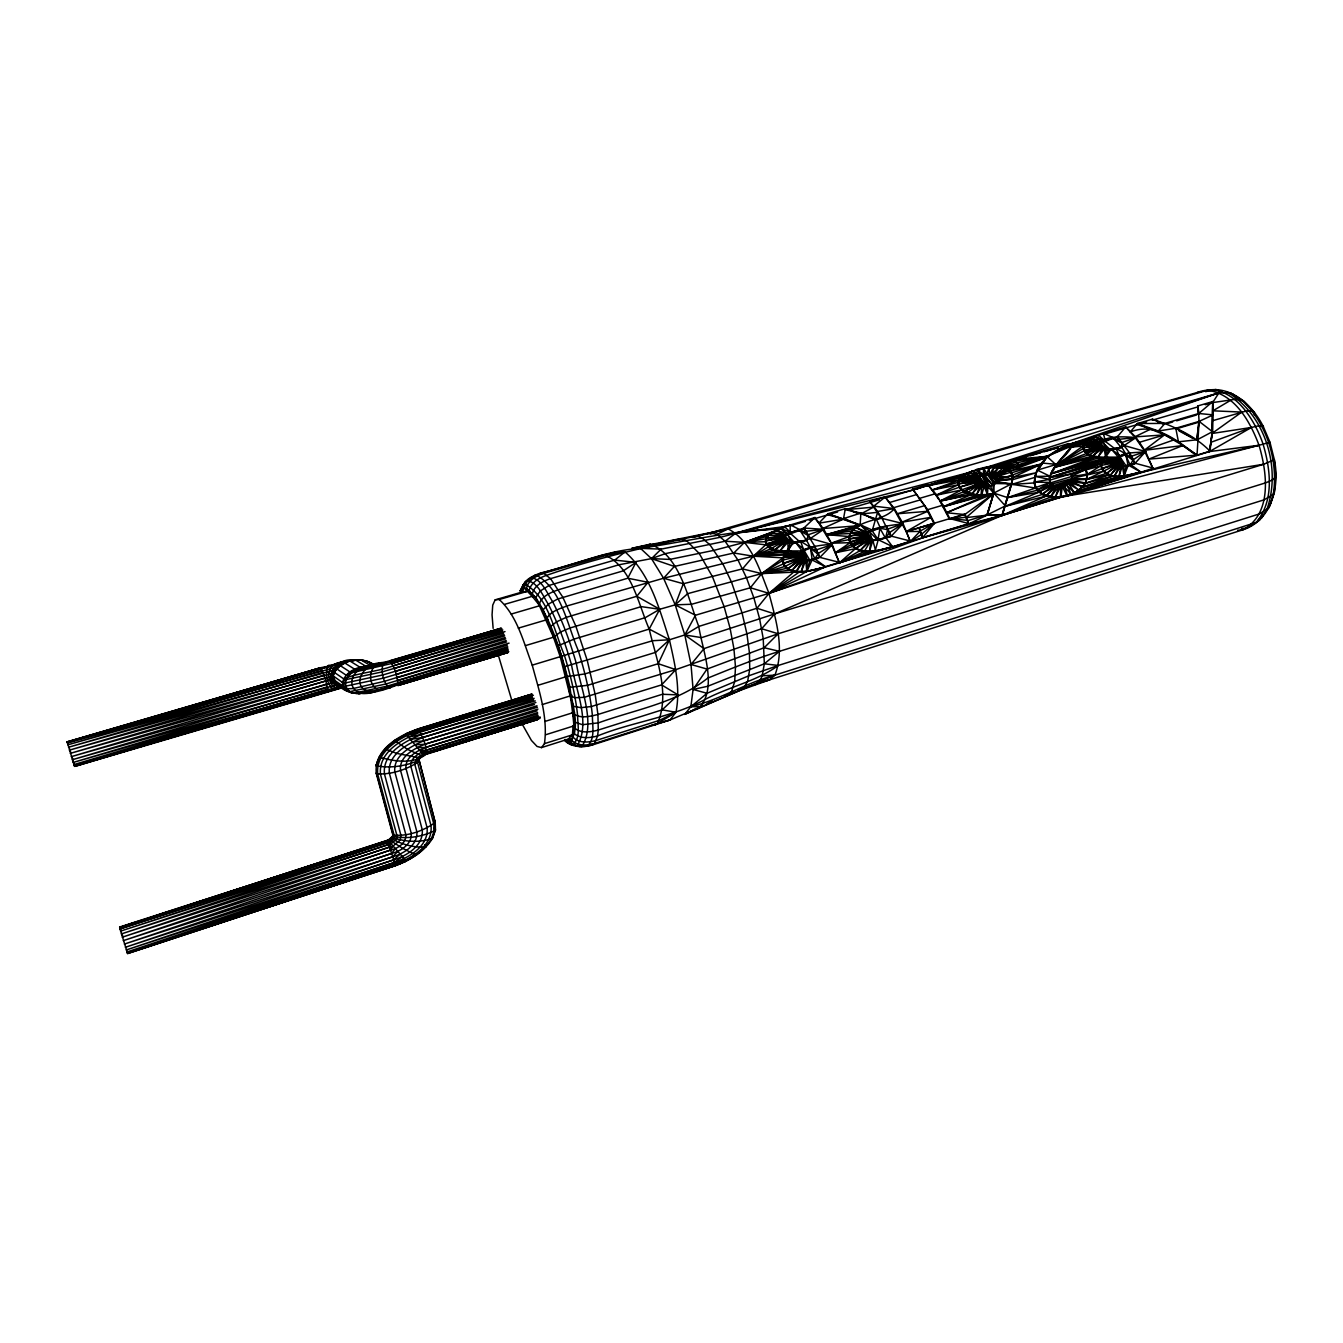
<?xml version="1.0" encoding="UTF-8"?>
<svg xmlns="http://www.w3.org/2000/svg" width="1343" height="1343" viewBox="0 0 1343 1343"><rect width="100%" height="100%" fill="white"/><g stroke="black" fill="none" stroke-linecap="round" stroke-linejoin="round"><path stroke-width="1.5" d="M579.253 746.607L587.042 746.238C595.688 739.238 592.229 725.64 592.431 715.903C590.249 693.643 584.86 671.836 578.279 650.516C567.384 625.553 561.575 588.435 535.756 574.854L527.598 580.68L523.938 587.764L532.214 596.326L535.739 597.484C553.031 624.713 562.499 656.139 569.969 687.28C571.682 704.521 581.217 726.764 570.12 742.041L565.202 740.916C572.403 747.682 583.382 747.531 592.347 744.996L669.972 719.982L740.715 690.168L769.623 679.81L1242.913 529.797C1271.62 520.597 1279.997 486.3 1274.339 459.659L1275.85 476.765L1272.644 479.887L1265.492 482.892L778.185 633.745L675.798 669.637L584.272 697.302L575.073 697.722L570.12 695.943L560.216 656.677L553.467 637.237L535.739 597.484L526.389 588.2L523.938 587.764L520.261 590.836L522.192 592.011L526.506 591.608L529.192 589.98C531.526 582.039 539.55 577.608 546.937 575.24C606.079 554.407 667.236 542.824 728.091 528.89L1207.491 390.276C1232.186 385.726 1253.271 406.341 1263.427 426.789L1258.979 425.731L1251.491 427.443L1210.899 442.317L1209.455 451.584L1070.673 494.627L1078.882 490.178L1085.463 483.027L1087.293 474.129L1085.866 469.295L1049.252 480.324C1051.015 466.457 1064.092 457.258 1071.311 446.178L1068.524 443.61L1014.334 459.407L1014.284 460.448L1019.186 465.383L1046.717 457.325L1068.524 443.61L1071.194 447.169L1083.079 446.027L1086.772 441.377L1094.377 436.441L1125.703 426.94L1136.094 437.516L1145.579 451.567L1152.999 468.556L1145.042 452.121M535.739 597.484L540.339 590.954L549.153 585.397L618.888 564.782L651.473 558.621L669.804 559.41L714.358 550.261L744.492 542.371L775.112 531.257L775.112 530.2L779.88 528.152L814.966 517.525L823.796 529.327L832.257 544.637L839.425 562.818L831.015 543.26L849.246 536.562C856.079 517.978 882.737 522.981 894.371 508.577L885.188 497.061L869.727 501.56L881.394 518.247L877.869 519.288M894.102 509.35L906.256 531.559L934.073 523.686L924.588 505.673L916.631 494.577L889.167 502.618L885.188 497.061L873.722 506.143L869.727 501.56M417.723 759.819L419.15 760.39L435.216 822.453C423.549 830.964 407.248 836.756 392.861 834.977L376.342 773.753C373.421 749.948 398.686 735.46 418.042 728.964L531.66 694.096M1116.956 437.281L1122.093 443.207L1121.153 447.521L1110.527 449.905L1102.435 448.68L1091.876 456.301L1084.355 451.533L1083.23 445.053L1084.556 442.636L1098.775 444.08L1098.994 447.555C1098.171 433.638 1129.06 437.163 1136.094 437.516L1121.153 447.521L1108.865 449.284L1105.171 457.762C1097.265 457.879 1086.403 457.157 1082.894 448.68L1084.556 442.636L1090.247 438.288L1094.377 436.441L1105.054 440.151L1116.956 437.281L1125.703 426.94L1133.509 435.703M419.117 760.155L419.57 758.04L419.117 760.155C406.14 766.098 390.041 768.565 376.04 765.711L376.124 764.788M916.631 494.577L912.585 489.07L927.812 484.638L935.937 495.282L961.42 489.994L976.596 484.454L976.395 485.31L974.582 482.019L977.754 486.065L979.719 485.813L971.241 494.627L943.222 506.747L980.994 495.718L981.8 486.216L977.754 486.065L974.33 481.046C983.445 468.271 1000.82 481.029 1012.723 475.607L997.379 478.779L997.06 480.643L993.417 475.657L1003.624 467.8L999.209 468.052L1017.558 463.637L1003.574 468.791L1007.099 468.992L1011.195 472.081L1012.723 475.607L1011.682 483.749L995.683 482.406L994.223 484.252L986.987 473.961L989.103 467.045L989.086 468.069L994.24 466.793L994.189 467.8L999.209 468.052L999.259 467.045L983.58 467.851L983.395 475.422L989.774 486.284L987.743 486.77C974.279 488.835 968.723 475.657 984.973 474.18C999.813 470.268 1001.341 487.173 986.198 486.25L977.301 477.739L961.974 476.463L958.432 481.314L958.163 484.789C963.955 497.615 981.985 496.792 993.467 493.804L994.307 483.547L997.245 479.938L1012.605 479.199C1010.054 457.14 974.095 468.271 961.974 476.463L958.331 482.288L958.163 484.789L961.42 489.994L939.899 501.14L949.434 519.103L964.71 514.537L993.467 493.804L986.937 515.208L968.622 523.971L825.139 567.099L806.505 571.598L761.682 573.612L687.633 593.673L675.21 604.854L659.732 609.269L645.345 617.629L574.451 638.983L558.184 645.731C567.35 674.371 572.605 703.547 574.468 733.866C581.015 738.952 590.081 738.046 597.585 735.93C633.006 721.611 672.171 717.548 705.83 699.065C729.467 686.626 756.579 681.321 778.302 665.456L1259.398 513.916L1268.917 507.839L1274.406 492.344L1275.665 475.422M433.99 828.396L435.468 830.209L432.412 838.502C419.973 842.699 404.679 842.095 392.458 837.327L392.962 835.077L391.552 838.536L386.851 841.339L119.997 928.936L127.619 953.547L394.288 865.866C408.725 860.779 422.944 852.654 431.103 839.257M775.112 531.257L779.897 529.192L771.117 532.533L768.095 536.109L744.492 542.371L725.102 541.229L665.389 553.618L651.473 558.621L640.477 548.347C606.297 550.261 574.032 565.403 540.86 572.941C533.574 575.66 524.24 579.169 522.377 587.73M1211.705 435.283L1210.026 451.198L1197.033 455.109L1182.864 445.523L1148.819 459.121L1197.033 455.109L1199.098 421.383L1198.074 405.855L1212.746 401.574L1212.46 431.691L1209.455 451.584L1259.029 445.272L1269.974 442.283L1274.339 459.659L1263.813 464.225L774.626 613.919L701.65 637.64L684.796 634.954L669.418 639.772L652.664 640.712L564.748 666.581M1210.899 442.317L1212.46 431.691L1212.746 401.574L1198.762 413.493L1164.935 423.398L1137.303 423.565L1130.168 432.077C1155.719 421.467 1177.576 441.461 1197.033 455.109M1069.448 444.432C1052.862 450.073 1029.309 466.844 1035.889 487.459C1042.269 497.414 1056.404 499.512 1066.98 495.936L1259.029 445.272C1267.104 472.434 1272.543 513.865 1242.913 529.797L1237.574 530.267M803.802 529.008L784.782 535.807L768.112 535.085L765.443 541.733C767.709 551.369 779.998 551.839 787.972 551.654L790.137 542.488L806.539 540.339L808.201 535.572L803.836 528.051L814.966 517.525L815 518.583M755.102 684.712L760.289 680.045L762.169 675.814L764.335 663.778L763.21 638.513L759.567 618.586L753.876 597.904L746.574 578.027L738.214 560.484L725.102 541.229L716.91 534.363L709.843 532.751L631.949 548.313L637.489 548.145M558.184 645.731C552.409 633.896 547.877 622.078 543.109 609.873L532.214 596.326C532.029 586.606 542.538 581.267 550.529 578.632L614.708 560.098L625.032 551.923C650.432 574.149 659.228 608.866 669.418 639.772C674.69 663.459 680.8 688.002 675.949 712.294L669.972 719.982L651.926 725.27L654.931 725.069L675.949 712.294L662.183 709.843L598.273 730.055C590.181 732.204 578.648 734 573.058 726.143L574.989 722.181L572.554 712.814L573.461 706.284L570.12 695.943M798.514 542.068L794.771 543.025L787.216 534.514L784.849 534.867L775.112 530.2L787.283 533.557L790.238 533.272L800.042 542.035L810.517 538.409L823.796 529.327L803.836 528.051L787.283 533.557L783.506 536.797L766.198 537.804L765.443 541.733L744.492 542.371L733.832 552.997L674.337 566.444L651.473 558.621L661.125 549.136L720.906 537.15L972.315 471.662M803.836 528.051L810.517 538.409L832.257 544.637L819.885 557.395L807.361 560.417L806.505 571.598L768.985 593.354L695.439 615.245L675.21 604.854L663.576 578.245L651.473 558.621M800.042 542.035L806.539 540.339L799.253 529.394L790.12 524.777L790.238 533.272M1207.491 390.276C1234.989 393.935 1250.182 421.736 1259.029 445.272L1123.52 476.379L1073.964 493.183C1080.309 489.859 1087.041 484.068 1086.789 476.261M589.661 745.08L657.516 723.407C670.426 693.525 656.24 658.993 649.189 629.061C638.278 604.316 631.579 565.873 604.065 554.76L538.476 574.015L543.697 573.343L550.529 578.632L562.835 597.215L575.828 626.107L587.294 660.588L595.251 694.784L597.92 714.493L598.273 730.055L597.585 735.93L594.58 743.451L592.347 744.996L584.406 746.305M751.895 685.098L769.623 679.81L774.928 675.126C784.967 648.652 775.851 619.526 768.985 593.354C759.702 570.187 751.744 541.279 728.091 528.89L706.871 533.91L1197.1 392.525C1230.339 379.985 1253.959 417.337 1263.058 444.08C1270.528 469.345 1274.524 500.788 1256.158 522.444L774.928 675.126L684.712 714.392L690.839 706.72L693.089 689.446L691.007 664.483L704.017 648.619L761.666 628.742L774.626 613.919L1001.962 515.477L1011.682 483.749L993.786 493.116L943.222 506.747L976.008 495.449L981.8 486.216L981.599 487.039L974.884 479.904L958.432 481.314L959.775 487.123L963.754 491.706L976.596 484.454L977.754 486.065L977.956 485.226L964.257 491.051L961.706 489.221M963.754 491.706L939.899 501.14L971.963 493.972L977.956 485.226L966.775 493.217L964.257 491.051L976.764 494.761L987.458 494.543L987.978 485.965L989.774 486.284L994.307 483.547L1011.682 483.749L1005.487 504.632M985.963 487.056L978.98 475.942L972.265 470.906L968.79 473.324M1212.041 431.674L1212.746 401.574M761.666 628.742L778.185 633.745L764.184 647.729L707.039 669.066L691.007 664.483L684.796 634.954L698.763 626.442L756.965 608.245L768.985 593.354L1001.962 515.477L1012.605 479.199L996.674 481.163L995.566 483.111L989.22 474.918L986.987 473.961L983.58 467.851L983.512 468.892L976.395 469.563L976.361 470.604L1026.321 456.939M1064.831 485.83L1060.701 486.619L1054.977 497.716L1042.235 494.459L1035.503 488.046L1034.11 482.926L1036.225 472.736L1046.717 457.325L1006.981 469.949L1019.186 465.383L1014.334 459.407L1046.869 456.368L1071.311 446.178L1071.194 447.169C1065.989 458.634 1044.384 469.53 1051.233 484.689L1054.54 486.569L1060.701 486.619L1066.896 484.873L1069.985 482.624L1082.693 486.821L1073.964 493.183M959.59 479.904L964.996 475.288L927.795 485.679L959.59 479.904L931.874 490.111L958.163 484.789L935.937 495.282L938.908 499.68M546.181 619.912C549.388 611.552 559.578 608.815 567.199 605.894L663.576 578.245L683.335 583.735L742.494 568.878L753.305 556.203L766.551 544.033L766.181 538.778L744.492 542.371L766.484 544.922L770.764 548.8L784.329 540.977L794.771 543.025L792.101 543.277L784.782 535.807L787.434 543.042L790.137 542.488M782.398 539.55L784.06 541.716L782.449 537.737L784.849 534.867L771.117 532.533L771.117 533.574L744.492 542.371L779.897 529.192C732.573 529.881 687.045 541.615 640.477 548.347L650.146 544.184C679.944 554.86 688.489 599.901 698.763 626.442C702.607 651.17 717.985 687.163 699.099 708.315L695.959 708.6L684.712 714.392M1121.153 447.521L1113.028 437.533L1103.442 433.436L1103.358 434.461L1123.755 428.518M1052.744 485.797L1071.697 479.988L1085.463 483.027L1082.189 487.224L1119.038 476.261L1120.985 465.853L1117.695 465.551L1117.158 464.309L1117.695 465.551L1122.244 466.491L1134.701 463.771L1145.579 451.567C1138.73 453.33 1115.261 450.576 1116.117 462.982C1120.767 468.808 1129.362 464.661 1135.171 463.251L1153.536 468.187L1070.673 494.627L1074.467 492.831L1066.678 485.243L1068.709 483.765L1078.882 490.178L1069.985 482.624L1060.953 486.586C1067.92 486.955 1073.896 480.441 1071.261 473.643L1072.117 478.36L1069.716 482.976L1054.54 486.569L1049.991 483.027L1052.744 485.797L1056.723 487.073L1060.701 486.619L1060.382 497.397L1001.962 515.477L922.523 537.838L768.985 593.354L750.401 587.764L691.695 604.249L675.21 604.854L684.796 634.954L704.017 648.619M1085.933 471.527L1086.856 474.683L1116.117 462.982L1101.579 462.731C1098.54 474.448 1115.563 478.628 1124.041 475.993L1140.761 472.031L1130.672 464.594L1128.103 465.685L1125.753 454.001L1121.455 446.715L1115.294 449.032L1104.869 441.092L1090.247 438.288L1084.556 442.636L1100.152 443.375L1112.86 438.473L1119.542 440.118M1140.761 472.031L1128.355 465.198L1123.94 466.424L1118.366 457.14L1111.299 449.032L1101.193 463.385L1085.48 469.932L1070.875 474.28L1049.437 477.52L1056.689 464.342L1071.194 447.169L1086.772 441.377L1069.364 445.456L1090.13 439.312L1062.447 446.346L1095.603 436.727M1098.339 436.039L1098.44 434.998L1104.869 441.092M286.462 678.735L320.624 667.723L330.143 665.859L322.454 668.025M1015.996 460.968L1046.869 456.368L1056.421 465.165L1100.79 447.941L1102.435 448.68L1101.948 449.452L1098.49 446.732L1099.313 443.324L1086.907 440.353L1102.234 442.2L1110.527 449.905L1106.397 449.334L1105.524 457.04L1115.697 460.431L1120.263 456.066L1129.564 452.86L1117.141 436.324M806.505 571.598L794.485 571.43L768.985 593.354L825.509 566.763L814.848 558.906L807.579 560.887L802.258 560.585C787.048 547.894 828.127 543.898 832.257 544.637L818.206 553.551L819.885 557.395L839.795 562.465C823.695 566.41 806.925 575.005 790.238 570.187L761.682 573.612L742.494 568.878M1198.544 414.416L1198.074 405.855L1198.544 414.416L1198.762 413.493L1213.165 414.886L1199.098 421.383L1175.78 428.249L1158.354 431.002L1137.303 423.565L1152.311 419.184C1173.262 426.05 1194.431 435.216 1210.026 451.198M981.599 487.039L976.143 477.722L965.08 474.23L978.913 476.866L993.786 493.116L1007.619 497.615L1037.031 490.313L1051.67 484.135L1071.748 478.595L1072.05 476.077L1085.866 469.295L1087.293 474.129L1086.638 479.417L1108.68 474.868L1117.074 476.631M74.704 766.433L342.734 687.616M374.747 665.154C358.245 653.034 339.108 666.262 321.581 668.562L67.15 741.991L320.977 667.706L67.184 741.806L74.402 766.03L328.128 690.688L325.157 677.93L320.624 667.723L69.5 741.873L236.183 693.189M521.638 723.138L531.425 740.446L537.049 746.439L541.498 747.598L544.452 743.653C548.145 717.028 539.013 690.571 532.231 665.138C523.552 642.558 517.626 616.403 499.227 599.515L495.164 599.834L492.73 605.122L492.058 614.876L493.133 628.356M1071.748 478.595L1087.075 478.964L1084.993 483.463L1112.592 476.077L1124.041 475.993L1140.224 472.4L1001.962 515.477L986.937 515.208L966.07 517.626L993.467 493.804L987.458 494.543L984.05 486.367L981.75 495.013L986.568 495.315L946.412 512.741L964.71 514.537L967.38 520.782L987.374 514.805L1002.449 515.158L1004.95 506.378L1045.962 496.138L1060.886 497.044L1062.38 486.351L1061.155 486.989M887.287 537.67L890.829 536.612L903.084 523.602L894.371 508.577L873.722 506.143L881.579 517.458L889.251 533.104L885.507 538.207L869.173 540.457C854.702 527.178 899.206 524.895 903.084 523.602L910.319 541.498L906.256 531.559L931.068 517.307L901.791 522.259L927.895 511.28L897.023 513.798L924.588 505.673M852.771 546.366C870.667 538.056 866.336 544.486 866.806 533.524L850.606 532.835L849.464 535.924L850.186 542.656L835.396 552.728L852.771 546.366L856.028 548.179L869.492 539.92L868.132 539.349L856.028 548.179L839.425 562.818L869.441 551.486L871.087 540.289L867.091 538.543L865.95 535.454C853.997 534.044 842.783 534.43 852.771 546.366C863.784 556.254 879.799 550.143 892.121 546.97L910.739 541.162L891.181 536.109L874.427 540.541M344.95 688.271L351.228 692.77L358.782 693.727L390.494 687.498C372.548 694.281 340.266 700.022 333.249 675.982C337.278 659.581 362.073 654.948 374.16 665.574M594.58 743.451C587.21 745.566 578.078 746.188 572.017 740.631L573.058 726.143M855.692 548.666L835.396 552.728L851.344 544.62C862.491 556.036 879.346 550.512 892.541 546.618L885.843 537.704L877.886 540.239L880.135 527.514L876.291 519.019L845.335 508.678L827.909 513.748L818.81 523.199L830.092 541.548M958.432 481.314L974.346 481.096L958.281 483.833L974.582 482.019L935.937 495.282M806.539 540.339L810.45 547.457L812.213 560.048L825.509 566.763M931.874 490.111L958.331 482.288L959.657 478.914L975.908 478.779L984.05 486.367M523.636 584.037L531.24 577.507C542.354 579.907 546.87 592.918 552.51 601.479C562.751 621.272 570.238 642.374 576.416 663.744C580.394 688.069 596.477 724.179 581.821 746.54L570.674 744.458L567.837 742.125L568.442 739.07L571.631 735.074L574.468 733.866M1254.48 415.205L1254.11 411.881L1252.264 411.008L1245.901 411.109L1212.746 420.661M1054.54 486.569L1070.757 481.549L1071.697 479.988L1086.638 479.417L1106.934 473.29L1117.158 464.309L1103.392 471.275L1100.907 465.971L1102.519 460.649L1105.171 457.762L1050.679 473.878L1095.149 457.124L1118.366 457.14M1086.369 453.464L1083.079 447.739L1098.54 445.003L1101.948 449.452L1098.574 445.003L1083.23 445.053L1100.152 443.375L1100.353 442.435L1090.247 438.288L1094.26 437.482L1068.44 444.651L1218.94 392.878L1230.406 392.76L1243.836 401.087L1254.866 413.325M989.103 467.045L989.388 473.961L997.06 480.643L996.556 476.782L1009.348 470.335L993.417 475.657L991.671 474.23L994.24 466.793L989.22 474.918L994.307 483.547L992.595 485.192L983.395 475.422L984.973 474.18L986.853 474.918M1115.697 463.587L1115.68 461.505L1102.519 460.649L1101.193 463.385L1070.875 474.28L1071.613 476.513L1049.991 483.027M1034.11 482.926L1011.38 484.487L1012.605 479.199L997.161 479.552L995.129 475.506L1007.099 468.992L993.568 474.734L999.259 467.045L991.671 474.23L996.54 481.885L1035.503 488.046L1037.384 489.725L1050.377 482.439L1034.429 482.103L1035.503 488.046L1007.619 497.615L1038.945 492.193L1042.638 493.955L1054.608 485.914L1045.962 496.138L1001.962 515.477L968.622 523.971L967.38 520.782M1126.223 465.635L1124.041 475.993L1122.379 465.954L1120.566 466.39L1115.664 460.196L1117.107 458.148L1098.876 457.627L1050.679 473.878L1103.442 459.625L1105.171 457.762M996.372 477.672L994.978 476.412L996.926 478.662L996.556 476.782L1011.195 472.081L1012.588 477.537L1036.225 472.736L1012.387 479.753L1012.588 477.537L1041.698 463.923L1009.197 471.259L1046.717 457.325L1037.384 470.117L1034.882 476.396L1034.429 482.103L1049.588 479.35L1034.882 476.396L1049.907 476.228L1037.384 470.117L1056.689 464.342L1054.893 467.23L1095.149 457.124L1089.71 454.522L1056.421 465.165L1083.079 446.027L1082.894 448.68L1056.421 465.165L1091.876 456.301L1054.893 467.23M892.541 546.618L878.221 539.735L875.082 551.234L839.425 562.818L860.024 550.613L869.492 539.92M881.394 518.247L903.084 523.602L889.57 532.55L891.181 536.109M390.142 661.663L500.754 628.239M1083.079 447.739L1098.708 445.826L1084.573 450.644L1056.421 465.165M750.401 587.764L761.682 573.612L786.83 568.341L794.485 571.43C775.381 569.063 784.379 548.666 795.442 542.136L802.09 550.949L805.733 560.988L807.361 560.417M959.657 478.914L974.498 479.988L979.5 486.653L979.719 485.813L976.764 494.761L980.994 495.718M996.926 478.662L1012.723 475.607M388.58 662.099L383.343 662.871C380.657 670.896 382.839 682.563 389.52 687.935L398.334 684.628L395.564 671.332L390.36 660.773L500.469 628.642M809.896 560.081L806.858 571.262L825.139 567.099M1117.695 465.551L1115.664 460.196L1117.695 465.551L1115.261 462.076L1115.697 460.431L1103.795 458.92M326.047 680.884L71.297 756.646L334.625 682.21C355.425 693.659 324.704 680.951 333.719 672.877L339.074 666.313L348.206 661.394L358.413 659.766L363.013 660.353M351.228 692.77C334.575 680.918 358.782 663.727 372.296 665.775M858.127 526.103L826.381 534.632L849.246 536.562L850.606 532.835L866.252 534.363L865.664 536.058L867.813 539.886L865.983 534.984L866.806 533.524L852.721 530.149L850.388 533.54L826.381 534.632L860.309 524.794L872.446 530.149L885.96 526.389M733.832 552.997L753.305 556.203L783.019 557.832L787.972 551.654L783.019 557.832L761.682 573.612L785.37 566.276L800.092 558.738L802.258 560.585L804.155 560.384L801.335 571.614L805.666 560.467L803.886 560.887L799.102 554.206L799.538 553.249L804.256 549.757L814.714 546.198L808.201 535.572L799.203 530.351L790.288 532.315L779.88 528.152L782.969 527.765M1054.977 497.716L1001.962 515.477L987.374 514.805L993.786 493.116L992.897 484.37L992.595 485.192L984.855 475.137L983.58 467.851M520.261 590.836L525.382 581.67L527.598 580.68C538.425 583.131 542.773 595.805 548.28 604.199C558.235 623.555 565.537 644.153 571.564 665.02C575.526 689.345 591.155 723.357 577.054 745.902L567.921 743.166L564.866 740.581M768.112 535.085L782.868 536.696L784.06 541.716L782.868 539.567L768.784 546.534L753.305 556.203L780.283 550.697L800.378 552.745L798.85 554.558L753.305 556.203L663.576 578.245L674.337 566.444M572.017 740.631L568.442 739.07L573.058 744.375C580.898 737.66 577.54 725.119 577.675 716.02C575.509 695.288 570.456 674.958 564.329 655.065C554.071 631.244 549.002 597.887 525.113 584.171L522.981 585.128L522.192 592.011L523.938 587.764M839.425 562.818L864.17 551.57L871.087 540.289L860.41 550.194L869.441 551.486L872.849 540.44L875.67 550.848L892.121 546.97M986.937 515.208L993.786 493.116L990.009 485.478M1266.6 510.239C1281.742 468.892 1265.559 414.786 1227.049 391.988M1274.289 490.346L1270.142 505.287L1259.499 520.228L1246.892 528.118L1241.587 528.605M819.885 557.395L816.225 550.429L810.232 548.129L801.939 551.553L807.579 560.887L800.529 541.162L810.45 547.457M520.077 590.97L522.981 585.128M324.234 675.076L69.349 750.166L332.795 676.15L335.75 669.62L343.321 663.509M367.562 692.417L356.113 693.441L347.166 691.209C336.589 684.964 346.36 672.054 354.787 669.301C359.622 665.624 389.722 663.862 360.092 667.286L350.405 661.31M1175.478 429.072L1175.78 428.249L1193.272 438.338M376.04 765.711C381.294 746.255 400.852 735.393 418.663 729.299L530.435 694.902M377.685 763.697L380.64 755.673L379.196 757.167C393.902 761.296 413.14 764.671 425.781 754.447L537.888 719.361M996.54 481.885L997.245 479.938M431.12 839.358L434.041 831.401L433.806 823.981L417.69 762.841C417.304 758.594 421.484 755.32 425.16 754.061L537.418 719.68M435.451 829.185L432.412 838.502C423.8 852.385 409.027 860.863 394.003 866.201L129.549 952.338L406.375 861.115L400.281 862.156M675.21 604.854L683.335 583.735M1071.378 480.274L1072.117 478.36L1103.392 471.275L1086.638 479.417M879.866 528.185L885.507 538.207L887.622 529.696L879.866 528.185L867.847 532.55L866.537 534.161L869.173 540.457L866.252 534.363L849.464 535.924L849.212 539.55L831.015 543.26L850.186 542.656L851.647 544.066L866.034 538.073L866 536.445L850.472 542.068L866.336 537.485L866.789 539.097L865.95 535.454L849.481 538.896L853.09 545.846L867.091 538.543L851.344 544.62M878.221 539.735L872.178 530.804L877.567 512.338L860.762 514L873.655 507.117L845.351 509.719L845.335 508.678L843.438 519.137L822.621 528.571L860.124 525.566L860.846 513.06L847.282 510.139M871.087 540.289L866.537 534.161L867.847 532.55L860.309 524.794L827.909 513.748L858.899 525.046L844.143 518.415L860.846 513.06L874.192 518.969M872.178 530.804L867.595 533.188L870.768 540.826M533.389 695.271L419.436 730.374C400.533 737.055 375.251 750.922 377.736 774.357L394.254 835.682L393.818 838.267L388.446 844.495C390.259 850.304 395.749 861.937 393.432 865.647L321.9 888.73M325.157 677.93L70.306 753.373L329.522 679.927L333.047 679.256L335.011 682.194L344.228 688.841L345.436 686.189L383.594 678.081L506.613 641.971M786.83 568.341L783.439 563.389L799.051 557.328L799.807 559.276L798.816 556.489L782.684 560.031L783.187 563.959L761.682 573.612L782.465 560.635L783.238 557.177L798.716 555.733L798.8 557.899L798.816 556.489L783.238 557.177L782.465 560.635L784.715 566.36M569.969 687.28L587.562 685.333L658.221 663.711L669.418 639.772L649.189 629.061L560.216 656.677M1115.261 462.076L1101.579 462.731C1100.236 468.539 1105.49 473.357 1110.577 474.952L1119.508 465.534L1114.556 475.909L1120.985 465.853L1116.721 458.836L1122.244 466.491L1123.94 466.424L1115.899 448.176L1125.753 454.001M865.715 537.032L849.481 538.896M1128.103 465.685L1124.041 475.993L1123.923 465.92M802.258 560.585L799.102 554.206L798.565 557.043M1263.444 514.705L1261.984 517.575L1258.408 519.775M543.109 609.873L548.28 604.199L557.479 599.096L627.769 578.212L635.944 562.381L614.708 560.098M532.466 697.588L420.359 732.136C402.396 738.919 378.105 751.946 380.505 774.458L397.024 835.85L396.454 839.14L391.115 843.773L389.436 846.946L122.28 937.196L390.561 850.069C397.729 848.642 406.593 842.9 405.821 834.641L389.352 773.165C387.321 754.262 407.768 743.753 422.525 737.542L535.891 702.523M770.764 548.8L753.305 556.203L788.156 550.932L798.85 554.558L798.464 556.254L800.831 560.014L802.56 560.048L796.416 571.295L804.155 560.384L800.378 552.745L805.666 560.467L806.858 571.262L812.263 559.595L810.047 560.535L804.037 550.429M649.189 629.061L659.732 609.269L636.817 596.258L566.142 617.394L556.556 621.843L550.781 626.342M684.796 634.954L695.439 615.245M792.79 542.421L788.156 550.932L799.538 553.249M391.115 843.773L389.621 841.893L119.997 928.936L119.678 927.543L388.278 840.013L387.573 842.598L120.568 931.119L391.115 843.773L406.375 861.115M1100.353 448.696L1100.79 447.941L1089.71 454.522M1078.345 490.564L1123.52 476.379L1119.038 476.261L1122.379 465.954L1118.047 457.762L1125.384 454.673L1130.202 465.114L1132.938 460.246L1129.178 453.548M1001.962 515.477L1050.209 497.263L1056.572 486.451L1046.415 495.701L1042.235 494.459L1004.95 506.378L1038.945 492.193L1051.67 484.135M335.666 688.12L333.853 689.832C327.088 684.997 324.805 673.347 327.893 665.759L328.934 665.373M814.848 558.906L810.232 548.129L817.937 554.105L814.546 559.393L817.904 558.386M1115.294 461.085L1102.519 460.649M533.624 699.921L421.383 734.487C404.914 741.286 382.218 753.054 384.467 774.055L400.969 835.497L400.214 839.912L393.046 846.107L390.561 850.069L123.304 940.654L391.652 853.443C400.768 851.177 412.251 844.059 411.243 833.331L394.825 771.856C393.063 755.438 410.824 746.322 423.633 740.9L537.015 705.78M1086.856 474.683L1101.31 465.349L1115.412 462.798M867.595 533.188L872.849 540.44M773.786 531.677L771.117 532.533L783.573 535.857L787.434 543.042L785.974 541.783L780.283 550.697L775.112 549.723L768.784 546.534L784.329 540.977L785.638 542.538L789.55 543.277L784.782 535.807M725.102 541.229L735.88 533.087L1218.94 392.878L1212.611 402.598L1234.805 399.391L1241.62 399.811C1266.936 423.481 1278.402 460.414 1273.315 494.442L1263.964 499.865L779.427 651.338C755.001 658.876 731.314 668.562 707.643 678.165C676.519 702.96 635.155 709.591 598.39 722.87L582.459 724.7L574.989 722.181M850.388 533.54L852.721 530.149M693.089 689.446L707.643 686.29L764.335 663.778L778.302 665.456L748.991 675.714L707.022 693.29L693.089 689.446L707.039 669.066M968.622 523.971L965.097 514.033L918.981 527.799L922.523 537.838L934.443 523.182L927.66 509.685L912.585 489.07M927.812 484.638L935.551 493.67L943.004 505.153L949.82 518.599L969.075 523.619L922.943 537.485L920.358 530.972L934.443 523.182L906.256 531.559L919.972 531.425L910.319 541.498L921.264 534.598M553.467 637.237L560.619 631.949L570.372 627.886L641.199 606.633L659.732 609.269M949.434 519.103L966.473 517.173M1098.876 457.627L1098.205 456.771L1102.435 448.68L1105.692 450.123L1108.865 449.284M531.559 578.413L535.756 574.854M392.475 836.404L386.851 841.339L119.678 927.543L388.53 840.147L392.576 837.243L391.552 838.536C401.675 844.378 414.618 848.205 426.235 846.778L424.791 844.915M389.369 840.987L385.995 841.205L388.446 844.495L121.34 933.939L393.046 846.107M395.262 848.776L391.652 853.443L124.362 944.095L392.626 856.817C403.807 853.594 418.109 845.032 416.85 831.67L400.499 770.227C399.039 756.478 413.896 748.84 424.623 744.307L537.955 709.104M1050.696 496.876L1058.687 486.686L1055.464 497.363L1067.484 495.584L1064.378 485.881L1062.447 486.737L1066.98 495.936L1263.813 464.225M636.817 596.258L648.031 582.291L627.769 578.212M1042.235 494.459L1052.979 485.142L1039.381 491.689L1037.031 490.313M1119.508 465.534L1115.664 460.196M1164.935 423.398L1158.354 431.002L1182.864 445.523L1196.462 455.495M1101.948 449.452L1099.111 444.248L1103.677 449.905L1106.397 449.334M333.047 679.256L342.599 685.853L345.168 682.983L382.856 674.958L505.707 638.865M1063.925 486.367L1071.194 494.274L1066.98 495.936L1071.194 494.274L1066.896 484.873L1062.447 486.737M573.461 706.284L580.864 707.66L591.356 706.519L661.612 684.88L675.798 669.637L658.221 663.711M1100.79 447.941L1093.303 455.848L1098.205 456.771L1104.265 449.116L1105.524 457.04L1116.218 459.239M397.629 851.546L392.626 856.817L125.369 947.285L393.432 859.956C406.644 855.76 423.784 845.771 422.256 829.773L405.972 768.381C404.797 757.318 416.75 751.14 425.412 747.514L537.586 712.596M1250.35 525.835L1253.053 523.065M1071.613 476.513L1087.293 474.129M802.56 560.048L792.085 570.305L801.116 559.46L788.19 568.559L785.37 566.276M784.329 540.977L775.112 549.723L753.305 556.203L785.873 553.702L780.283 550.697L787.871 542.253L788.156 550.932L802.09 550.949M662.183 709.843L678.03 694.885L661.612 684.88M1070.757 481.549L1084.993 483.463L1108.68 474.868L1106.934 473.29L1118.148 464.98L1110.577 474.952L1112.592 476.077L1082.189 487.224L1123.52 476.379M669.418 639.772L655.703 652.329L584.893 673.917L565.907 676.754M399.979 854.266L393.432 859.956L126.242 949.971L394.003 862.642C409.095 857.522 428.87 846.208 427.091 827.758L410.874 766.433C409.984 757.888 419.217 753.054 425.949 750.317L538.006 715.383M423.112 848.575L426.1 845.972M921.667 534.212L934.443 523.182M386.633 747.698L385.559 748.672L386.834 749.612L396.638 753.389L419.536 757.838L426.151 753.91L539.92 718.421M422.34 753.641L423.8 755.219L425.16 754.061M701.835 706.636L690.839 706.72L707.022 693.29M799.102 554.206L800.831 560.014L800.092 558.738L788.19 568.559L790.238 570.187M764.335 663.778L779.427 651.338L764.184 647.729M384.316 662.485C368.956 661.344 365.615 684.997 378.81 689.983L508.829 651.674M333.249 675.982L342.415 682.445L346.125 679.575L382.352 671.853L504.683 635.877M1177.408 428.501L1198.779 422.206L1196.781 440.353L1199.098 421.383L1212.46 431.691L1197.251 439.765L1178.449 441.797L1173.849 439.916L1144.102 450.358L1182.864 445.523L1178.449 441.797L1164.532 434.88L1144.102 450.358L1135.691 438.288M353.36 660.101C344.278 661.797 329.455 661.31 328.934 673.8C327.86 680.8 333.719 691.192 341.793 687.599L74.402 766.03L343.875 686.81M785.974 541.783L775.112 549.723L777.211 551.033M402.145 856.716L394.003 862.642L126.947 952.002L394.305 864.657C410.975 858.748 433.017 846.325 431.036 825.777L414.869 764.553L417.337 757.838L426.201 752.5L540.121 716.944M768.985 593.354L799.387 571.95M978.913 476.866L981.918 474.834L976.395 469.563L983.512 474.448L981.817 475.808L987.743 486.77M635.944 562.381L623.27 570.859L558.554 589.695C550.764 592.498 540.155 596.594 538.929 605.945L511.196 614.07M1135.171 463.251L1133.374 459.675L1145.579 451.567L1124.863 445.708L1124.561 446.514L1122.093 443.207L1112.86 438.473M403.974 858.748L394.305 864.657L127.417 953.211M858.664 526.456L855.76 528.235L826.381 534.632L852.503 530.888L855.944 527.463L867.847 532.55M726.546 696.144L731.599 691.444L734.688 681.522L735.494 666.967L733.933 648.753L730.055 628.155L724.146 606.751L712.462 576.701L699.267 553.517L686.726 540.826L679.743 539.08L659.094 543.327M407.567 859.52L417.119 853.779L416.699 854.668L412.788 853.443L402.816 848.44L393.365 842.414L390.259 839.644L390.763 838.804M1230.658 400.298L1212.88 410.807L1241.788 412.083L1211.906 433.52L1251.491 427.443L1209.455 451.584M334.474 672.49L343.657 678.836C359.286 672.407 377.467 671.92 393.566 665.708L503.575 633.191M1084.573 450.644L1099.212 446.665L1087.024 452.91L1088.888 455.076M405.334 860.225L394.288 865.866L127.619 953.547L127.232 951.549M987.374 514.805L1005.37 505.925L993.786 493.116M716.91 534.363L728.091 528.89L709.843 532.751M675.949 712.294L659.614 720.301L596.342 740.413C588.251 742.746 576.365 743.636 571.631 735.074M1019.303 464.426L1046.869 456.368L1070.388 445.288M337.009 669.049L346.276 675.277L351.648 672.776L392.509 663.308L502.45 630.891M697.789 707.795L703.279 705.36M706.922 703.749L712.411 701.315M394.003 866.201L406.157 861.031M725.153 695.724L734.017 692.014M385.995 841.205L388.278 840.013M631.949 548.313L650.146 544.184M393.432 865.647L405.972 860.494M946.412 512.741L993.467 493.804M964.996 475.288L961.974 476.463L975.102 478.847L979.5 486.653M610.796 554.071L616.622 551.839L625.032 551.923L607.237 555.062L543.697 573.343C535.672 575.845 525.382 581.888 526.506 591.608L499.227 599.515M1085.715 451.836L1099.212 446.665M1012.169 475.17L1041.698 463.923L1011.01 472.971M750.116 685.769L737.559 690.52L743.502 688.489L747.665 681.22L749.73 669.083L749.461 652.849L746.859 633.627L742.041 612.844L731.549 582.224L723.138 564.413L710.011 544.872L701.869 537.871L698.192 536.361L691.93 537.351L705.008 534.329M767.575 545.342L782.868 539.567L766.551 544.033L768.314 547.054M710.111 534.195L721.644 529.931M987.357 467.834L1014.284 460.448L994.189 467.8L1015.929 461.975L999.209 468.052M340.686 665.893L350.07 672.037L382.621 664.164L501.392 629.279M886.229 525.717L887.924 529.075L903.084 523.602M1122.345 442.351L1136.094 437.516L1119.777 439.228M808.318 534.732L823.796 529.327L806.085 531.274M406.66 735.175L405.62 733.832L418.663 729.299L530.955 695.305M1035.889 487.459L1050.377 482.439M381.278 690.084L383.662 689.278M766.551 544.033L782.482 538.644L765.493 540.809L766.484 544.922M1049.437 477.52L1103.442 459.625L1102.167 461.337L1049.437 477.52L1101.193 463.385M1129.564 452.86L1131.511 456.2L1145.579 451.567M814.714 546.198L816.477 549.824L832.257 544.637M384.014 841.843L119.628 927.023M419.536 757.838L420.477 756.831M280.183 902.177L286.143 900.263M1218.94 392.878L976.361 470.604L1058.435 447.471M205.261 900.129L119.846 927.392L121.021 930.682M213.201 897.594L239.02 889.368M258.897 883.023L276.759 877.315M304.576 868.434L310.535 866.537M541.498 747.598L570.288 738.482M1069.716 482.976L1056.723 487.073L1068.709 483.765L1074.467 492.831M427.158 753.44L501.073 730.088M509.064 727.57L535.034 719.378M545.627 734.772L574.955 725.556M544.452 743.653L573.511 734.487M511.247 701.751L521.202 698.645M427.141 753.457L536.646 719.445M544.905 721.443L574.468 712.21M961.924 477.487L927.795 485.679L970.267 472.568M395.564 671.332L505.22 637.489M344.228 688.841L352.991 688.573L384.635 681.27L509.064 643.129M529.495 695.019L405.838 734.151L418.042 728.964L532.097 694.113M542.303 704.538L572.051 695.355M537.603 719.378L426.151 753.91L422.81 753.96L405.62 733.832M394.573 668.378L504.129 634.635M396.47 674.404L506.21 640.544M349.986 691.611L385.844 684.023L507.688 646.722M353.998 693.139L387.12 686.155L508.023 649.273M735.88 533.087L788.14 526.087L784.497 526.523L784.497 527.581L735.88 533.087L912.568 490.111L970.385 472.434M393.566 665.708L505.002 631.579M537.972 685.299L567.837 676.167M529.176 695.389L417.707 729.534L418.663 729.299C421.4 736.132 430.28 750.066 423.616 754.951L422.81 753.96M539.953 717.666L426.201 752.5L421.467 752.315M912.568 490.111L970.2 472.568M88.47 761.128L94.463 759.299M398.334 684.628L508.057 651.221M989.086 468.069L1014.284 460.448M392.509 663.308L502.802 629.917M1011.38 484.487L1034.513 477.487M396.873 684.561L398.116 685.484L507.788 652.413M532.231 665.138L560.149 656.693M537.989 716.39L425.949 750.317L419.637 750.133M927.795 485.679L966.842 473.911M76.719 765.829L230.912 719.479M234.924 718.27L266.955 708.634M270.967 707.425L280.989 704.42M292.992 700.811L303.014 697.806M311.022 695.389L317.032 693.592M531.962 696.631L406.022 734.252M537.72 713.855L425.412 747.514L417.488 747.564M254.398 688.304L260.408 686.508M276.44 681.724L282.45 679.927M1070.287 446.296L1086.772 441.377M391.585 661.629L501.812 628.658M525.499 645.597L553.4 637.254M418.865 677.98L424.858 676.184M472.854 661.83L478.847 660.034M397.612 685.45L507.738 652.513M398.116 685.484L508.141 652.497M326.886 683.99L72.27 759.735L337.865 684.494M327.541 686.793L73.143 762.455L341.34 685.988M327.961 689.077L73.865 764.603L328.128 690.688M397.931 680.582L507.839 647.981M398.283 682.949L508.023 650.297M534.145 698.326L407.03 735.36M537.15 710.85L424.623 744.307L415.138 744.794M501.426 628.188L376.141 664.751M424.203 651.607L396.151 659.883L420.158 652.983M428.216 650.415L474.314 636.8M478.309 635.625L498.354 629.699M1138.914 442.435L1164.532 434.88L1137.303 423.565M966.775 493.217L939.899 501.14L971.241 494.627M518.314 628.138L548.112 619.341M927.66 509.685L943.004 505.153M397.31 677.661L507.352 645.144M414.937 679.222L424.992 676.268M433.017 673.901L439.043 672.138M451.097 668.579L479.216 660.303M483.228 659.128L507.335 652.026M535.269 700.878L421.383 734.487L408.557 737.106M534.413 704.555L422.525 737.542L410.505 739.372M537.418 707.257L423.633 740.9L412.754 741.991M321.581 668.562L67.368 743.015L339.074 666.313M322.37 670.191L67.822 744.811L335.75 669.62M1166.714 423.75L1172.674 422.004M1176.653 420.829L1196.546 415.004M323.31 672.507L68.51 747.245L333.719 672.877M920.257 498.152L935.551 493.67M920.643 499.781L893.129 507.855L890.157 503.927M504.683 604.316L534.111 595.772M805.431 521.369L790.154 525.818L790.12 524.777M809.258 520.245L837.612 511.985M845.351 509.719L879.38 499.797M885.188 498.102L920.173 487.895M1030.333 455.764L1040.355 452.843M1044.367 451.668L1058.418 447.572M1125.619 427.964L1146.586 421.853M1152.21 420.208L1197.956 406.862M1205.292 404.73L1210.782 403.135M240.196 692.031L268.315 683.805M276.339 681.472L320.524 668.562M377.03 665.07L354.787 669.301L345.252 663.257M495.164 599.834L524.055 591.457M428.165 650.667L434.175 648.938M442.183 646.621L448.176 644.892M456.184 642.575L462.193 640.846M1068.44 444.651L1096.341 436.609M343.858 661.696L334.474 664.063M1102.267 468.455L1117.158 464.309M783.439 563.389L800.092 558.738M377.584 690.671C345.487 703.833 342.599 667.27 373.388 665.171M757.905 683.033L769.623 679.81M657.516 723.407L669.972 719.982M601.345 555.935L616.622 551.839M1071.194 447.169L1084.405 443.643M959.775 487.123L975.152 483.077L976.395 485.31L974.212 482.103M327.893 665.759L345.369 662.065M331.973 665.373L339.292 663.476M383.98 663.375C363.668 658.977 346.796 691.041 373.958 691.763M1085.48 469.932L1100.907 465.971M690.839 706.72C720.016 699.787 745.835 682.848 774.928 675.126L762.169 675.814M1060.886 497.044L1067.484 495.584M1003.574 468.791L1019.186 465.383M365.195 692.367L358.782 693.727M1205.544 391.669L1215.784 389.453L1222.365 391.871M1017.658 462.647L1046.869 456.368M1197.1 392.525L1201.347 391.686M349.029 661.276L353.914 660.32C337.378 656.24 318.425 681.472 340.803 687.381M676.822 540.255L686.256 538.442M765.493 540.809L783.506 536.797L785.638 542.538L782.801 537.636L782.381 538.644L782.449 537.737L766.198 537.804M647.276 545.376L655.149 543.999M877.684 511.448L894.371 508.577M604.065 554.76L625.032 551.923M355.425 660.135L358.413 659.766M348.206 661.394C335.75 660.823 324.133 681.505 339.762 686.172M369.325 691.964L372.699 691.578M1164.532 434.88L1134.617 436.911L1151.001 428.954L1137.202 424.589M869.441 551.486L875.082 551.234M355.777 660.185L365.615 666.128L371.625 665.943M640.477 548.347L661.125 549.136M678.03 694.885L662.418 694.264L597.92 714.493C589.913 716.407 579.186 719.277 572.554 712.814M784.497 554.911L798.716 555.733L799.807 559.276M1041.899 463.033L1056.689 464.342M949.82 518.599L967.799 520.362M328.011 691.494L327.037 690.571M342.599 685.853L345.436 686.189M786.075 552.997L798.85 554.558L800.831 560.014M571.715 744.66L574.77 745.046M342.415 682.445L345.168 682.983M1229.449 393.465L1232.992 394.271M799.203 530.351L806.001 532.181M853.057 511.851L858.832 513.462M827.926 514.805L843.438 519.137L818.81 523.199L816.259 520.127M343.657 678.836L346.125 679.575M756.965 608.245L774.626 613.919M1157.565 421.987L1162.937 423.75L1152.311 419.184M337.462 684.51L341.81 686.004M396.84 740.916L394.506 740.329L407.399 749.327L421.769 755.723M360.092 667.286L361.082 667.656M978.98 475.942L968.874 472.266L977.57 476.681L983.899 487.173M971.963 493.972L976.008 495.449M1131.091 456.838L1125.384 454.673L1132.938 460.246L1134.701 463.771M868.434 516.904L874.175 519.086M972.265 470.906L981.918 474.834L989.774 486.284M354.787 669.301L356.046 669.855M433.739 820.657L435.199 821.328L435.468 830.209C422.995 836.756 406.61 839.459 392.895 836.118L392.861 834.977M350.07 672.037L351.648 672.776M1070.992 481.331L1082.693 486.821M346.276 675.277L348.206 676.201M417.673 758.56L419.117 759.248L419.15 761.414C407.013 769.522 390.931 775.012 376.342 773.753L376.426 772.695L392.911 833.835M1179.02 430.952L1193.222 438.473M866.806 533.524L855.944 527.463L860.309 524.794L869.928 531.274M360.998 659.95L370.987 665.876M1094.377 436.441L1102.435 441.259L1108.076 450.123L1100.152 443.375L1103.677 449.905M856.028 548.179L860.024 550.613M1236.366 397.528L1241.553 400.785M779.88 528.152L787.283 533.557L792.101 543.277M1111.299 449.032L1120.263 456.066M771.436 548.28L773.803 550.16M372.447 664.449L365.716 660.622M795.442 542.136L804.256 549.757M784.497 526.523L790.288 532.315M565.101 739.389L567.837 742.125M877.886 540.239L869.66 531.929L872.53 540.944M993.417 475.657L997.161 479.552L997.144 477.856M967.783 492.73L968.907 493.989M1100.152 443.375L1105.692 450.123M388.647 840.617L389.621 841.893M1119.877 456.738L1126.173 466.122M1104.215 471.141L1105.457 473.122M1131.511 456.2L1133.374 459.675M814.496 546.87L816.225 550.429M887.924 529.075L889.57 532.55M529.192 589.98L532.214 596.326M816.477 549.824L818.206 553.551M889.251 533.104L890.829 536.612M67.184 741.806L68.023 743.921M918.981 527.799L920.358 530.972M1263.041 425.966L1270.042 442.418M511.582 699.585L498.169 654.679M69.618 748.773L70.575 751.845M121.894 933.368L122.885 936.507M72.505 758.224L73.345 761.128M419.15 760.39L435.216 822.453M74.016 763.563L74.486 765.376M1103.442 433.436L1105.054 440.151M332.795 676.15L333.433 679.289M1175.78 428.249L1178.449 441.797M986.198 486.25L987.458 494.543M347.065 689.244L347.166 691.209"/></g></svg>
